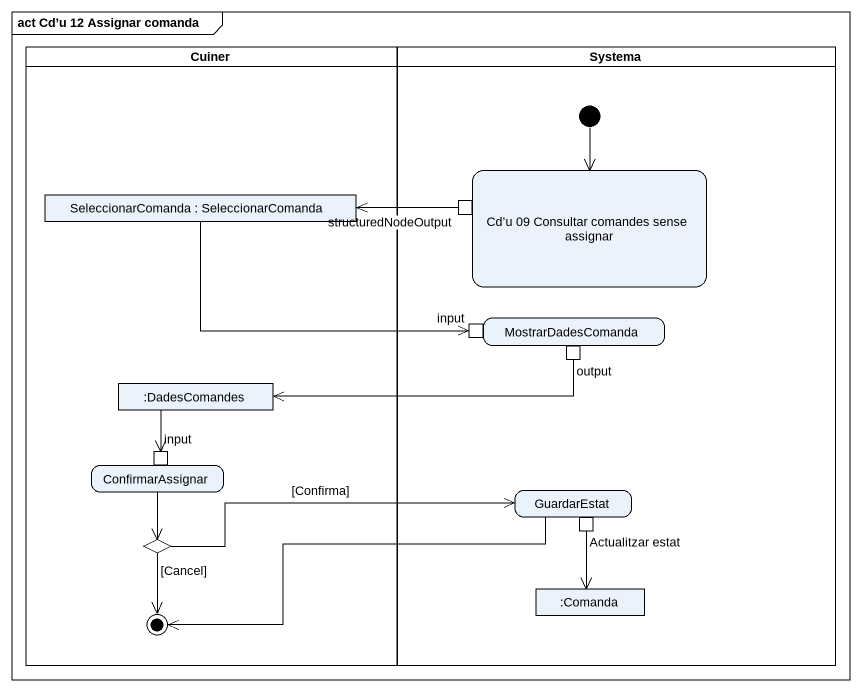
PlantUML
@startuml
mainframe act Cd’u 12 Assignar comanda
hide empty description
state Cuiner <<partition>> {
  state "SeleccionarComanda : SeleccionarComanda" as SeleccionarComanda <<object>>
  state ":DadesComandes" as DadesComandes <<object>>
  state ConfirmarAssignar {
    state "input" as input_2 <<inputPin>>
  }
  state choice1 <<choice>>
  state final1 <<end>>
}
state Systema <<partition>> {
  state "Cd’u 09 Consultar comandes sense assignar" as Cd_u_09_Consultar_comandes {
    state structuredNodeOutput <<outputPin>>
  }
  state MostrarDadesComanda {
    state input <<inputPin>>
    state output <<outputPin>>
  }
  state GuardarEstat {
    state "Actualitzar estat" as Actualitzar_estat <<outputPin>>
  }
  state ":Comanda" as Comanda <<object>>
  [*] --> Cd_u_09_Consultar_comandes
}
SeleccionarComanda -right-> input
structuredNodeOutput -left-> SeleccionarComanda
output -left-> DadesComandes
DadesComandes --> input_2
ConfirmarAssignar --> choice1
GuardarEstat -left-> final1
Actualitzar_estat --> Comanda
choice1 -right-> GuardarEstat : [Confirma]
choice1 --> final1 : [Cancel]
@enduml
